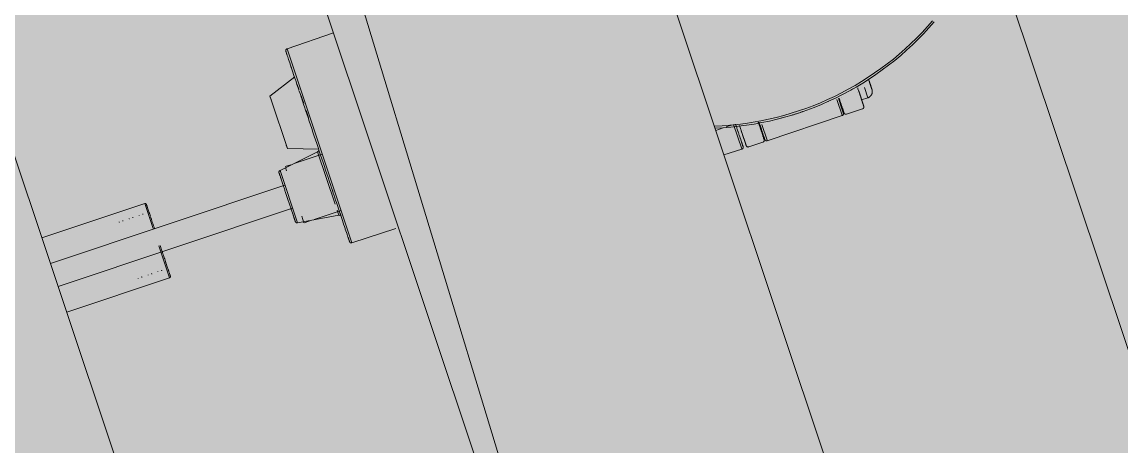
# Model space of a CAD drawing. Header units: inches. Extents: x 2468 to 5383, y -426 to 1376.
# Drawn here: x 3034.39 to 3041.02, y 1074.16 to 1076.72 of the extents above; entities that cross this region are included whole.
import ezdxf

# ---------------------------------------------------------------- set-up
doc = ezdxf.new("R2010")
doc.units = ezdxf.units.IN
doc.header["$MEASUREMENT"] = 0
for name, color, linetype, lineweight in [('A-CLNG', 13, 'Continuous', 13), ('A-CLNG-PATT', 13, 'Continuous', 13), ('A-DETL-GENF', 92, 'Continuous', 9), ('A-WALL-PATT', 111, 'Continuous', 13), ('E-LITE-EQPM', 33, 'Continuous', 9), ('G-IMPT', 8, 'Continuous', 13), ('I-WALL', 2, 'Continuous', 13), ('P-SANR-FIXT', 6, 'Continuous', 13)]:
    doc.layers.add(name, color=color, linetype=linetype, lineweight=lineweight)

# ---------------------------------------------------------------- blocks, each defined once
blk = doc.blocks.new('trendy soap disp - Trendy Soap Disp_dxf_Trendy SD-V15-6TH FLOOR RCP')
at = {"layer": 'G-IMPT', "lineweight": 9}
for p, q in [((-1.7533, -0.526), (-1.7533, -0.5017)), ((-1.7416, -0.4899), (-1.4458, -0.4883)), ((-1.7416, -0.4899), (-1.7416, -1.7243)), ((-1.7533, -0.6118), (-1.7533, -0.5828)), ((-1.7533, -0.6743), (-1.7533, -0.6433)), ((-1.9305, -0.7286), (-1.7514, -0.6648)), ((-1.9305, -0.7506), (-1.9305, -0.7286)), ((-1.9305, -0.7286), (-1.9305, -0.7492)), ((-1.7533, -0.7479), (-1.7533, -0.7179)), ((-1.7514, -0.7439), (-1.7514, -0.713)), ((-1.9305, -0.7506), (-1.9305, -1.0614)), ((-1.7514, -0.7902), (-1.7514, -0.7807)), ((-1.7514, -0.7924), (-1.7514, -0.8346)), ((-1.7533, -0.8307), (-1.7533, -0.8044)), ((-1.7514, -0.8791), (-1.7514, -0.9242)), ((-1.9305, -1.0614), (-1.9305, -1.0395)), ((-3.5062, -1.103), (-2.8518, -1.103)), ((-2.8518, -1.103), (-2.8518, -1.2608)), ((-2.8439, -1.1201), (-2.8439, -1.1705)), ((-1.7514, -1.1252), (-1.9305, -1.0614)), ((-2.8439, -1.1897), (-2.8439, -1.2055)), ((-2.025, -1.2616), (-2.025, -1.184)), ((-2.0148, -1.1723), (-1.7635, -1.137)), ((-2.0148, -1.5061), (-2.0148, -1.1723)), ((-2.0148, -1.1805), (-2.0148, -1.1723)), ((-1.9778, -1.1601), (-1.9417, -1.1601)), ((-1.9778, -1.1606), (-1.9778, -1.1601)), ((-1.9778, -1.1651), (-1.9778, -1.1865)), ((-1.9136, -1.1601), (-1.7416, -1.1601)), ((-1.7635, -1.4716), (-1.7635, -1.137)), ((-1.7635, -1.1452), (-1.7635, -1.137)), ((-3.5062, -1.2664), (-2.0148, -1.2664)), ((-2.025, -1.2614), (-2.025, -1.2683)), ((-2.025, -1.2683), (-2.025, -1.2614)), ((-2.025, -1.2631), (-2.025, -1.2661)), ((-2.8518, -1.3728), (-2.8518, -1.5754)), ((-2.8439, -1.3717), (-2.8439, -1.4075)), ((-1.7533, -1.4098), (-1.7533, -1.3736)), ((-2.0148, -1.412), (-3.5062, -1.412)), ((-2.025, -1.4581), (-2.025, -1.4091)), ((-2.025, -1.4577), (-2.025, -1.4616)), ((-1.7533, -1.4963), (-1.7533, -1.4573)), ((-2.8439, -1.4762), (-2.8439, -1.4887)), ((-2.8439, -1.5282), (-2.8439, -1.5189)), ((-2.025, -1.4944), (-2.025, -1.485)), ((-2.0148, -1.5061), (-2.0148, -1.4979)), ((-1.7635, -1.5414), (-2.0148, -1.5061)), ((-1.9778, -1.5178), (-1.9778, -1.4755)), ((-1.9417, -1.5183), (-1.9778, -1.5183)), ((-1.7416, -1.5183), (-1.9136, -1.5183)), ((-1.7635, -1.5414), (-1.7635, -1.5093)), ((-2.8518, -1.5754), (-3.5062, -1.5754)), ((-2.8439, -1.5583), (-2.8439, -1.5675)), ((-1.7635, -1.5414), (-1.7635, -1.5332)), ((-1.7533, -1.5709), (-1.7533, -1.532)), ((-1.7533, -1.629), (-1.7533, -1.6098)), ((-1.7533, -1.676), (-1.7533, -1.6672)), ((-1.7533, -1.7125), (-1.7533, -1.6843)), ((-1.4627, -1.7258), (-1.7416, -1.7243)), ((0.6013, -1.7764), (0.5542, -1.7764)), ((0.6548, -1.7764), (0.62, -1.7764)), ((0.6678, -1.7771), (0.6678, -1.9314)), ((0.6797, -1.7796), (0.6797, -1.7863)), ((0.6797, -1.7863), (0.6797, -1.7796)), ((1.5262, -1.8413), (1.5262, -1.7764)), ((1.5665, -1.7661), (1.5697, -1.7652)), ((0.6797, -1.8241), (0.6797, -1.8262)), ((0.6797, -1.8262), (0.6797, -1.8241)), ((0.6797, -1.8345), (0.6797, -1.8291)), ((0.6994, -1.9198), (0.6994, -1.8262)), ((0.6994, -1.8531), (0.6994, -1.9198)), ((0.7112, -1.8302), (0.7112, -1.8302)), ((0.8018, -1.8302), (0.8018, -1.8302)), ((0.8136, -1.8182), (0.8136, -1.8125)), ((0.8136, -1.8321), (0.8136, -1.8321)), ((0.8175, -1.8277), (0.8175, -1.8304)), ((0.8175, -1.8321), (0.8175, -1.8573)), ((0.8175, -1.8573), (0.8175, -1.8321)), ((0.8293, -1.8302), (0.8293, -1.9315)), ((0.955, -1.8308), (0.955, -1.832)), ((1.3057, -1.9315), (1.3057, -1.8302)), ((1.3175, -1.8346), (1.3175, -1.8292)), ((1.3175, -1.8518), (1.3175, -1.8724)), ((1.3175, -1.869), (1.3175, -1.8518)), ((1.3215, -1.8277), (1.3215, -1.8304)), ((1.3215, -1.8321), (1.3215, -1.8321)), ((1.3333, -1.8302), (1.3333, -1.8302)), ((1.4356, -1.8302), (1.4356, -1.8302)), ((1.4474, -1.8242), (1.4474, -1.9198)), ((1.4868, -1.8163), (1.4868, -1.8807)), ((0.6797, -1.87), (0.6797, -1.9197)), ((0.6797, -1.9197), (0.6797, -1.87)), ((0.8175, -1.8794), (0.8175, -1.8794)), ((1.3175, -1.87), (1.3175, -1.9198)), ((1.3175, -1.8901), (1.3175, -1.8746)), ((1.3175, -1.9198), (1.3175, -1.9025)), ((1.4474, -1.9198), (1.4474, -1.8743)), ((1.4868, -1.8807), (1.4474, -1.8807)), ((1.4868, -1.8728), (1.4868, -1.8807)), ((0.6678, -1.9338), (0.5542, -1.9328)), ((0.8018, -1.9339), (0.7112, -1.9339)), ((1.3057, -1.9339), (0.8293, -1.9339)), ((1.4356, -1.9339), (1.3333, -1.9339))]:
    blk.add_line(p, q, dxfattribs=at)
at = {"layer": 'G-IMPT', "lineweight": 9, "flags": 128}
for points in [[(-1.7416, -0.4899), (-1.7421, -0.4899), (-1.7425, -0.4899), (-1.743, -0.4899), (-1.7435, -0.49), (-1.7439, -0.4901), (-1.7444, -0.4902), (-1.7449, -0.4903), (-1.7453, -0.4905), (-1.7458, -0.4906), (-1.7462, -0.4908), (-1.7466, -0.491), (-1.747, -0.4912), (-1.7475, -0.4914), (-1.7479, -0.4917), (-1.7483, -0.4919), (-1.7486, -0.4922), (-1.749, -0.4925), (-1.7494, -0.4928), (-1.7497, -0.4931), (-1.75, -0.4935), (-1.7504, -0.4938), (-1.7507, -0.4942), (-1.751, -0.4946), (-1.7512, -0.4949), (-1.7515, -0.4953), (-1.7518, -0.4957), (-1.752, -0.4961), (-1.7522, -0.4966), (-1.7524, -0.497), (-1.7526, -0.4974), (-1.7527, -0.4979), (-1.7529, -0.4983), (-1.753, -0.4988), (-1.7531, -0.4993), (-1.7532, -0.4997), (-1.7533, -0.5002), (-1.7533, -0.5007), (-1.7533, -0.5011), (-1.7533, -0.5016)], [(-1.7533, -0.5817), (-1.7533, -0.5762), (-1.7533, -0.565), (-1.7533, -0.5547), (-1.7533, -0.5452), (-1.7533, -0.5366), (-1.7533, -0.529), (-1.7533, -0.5223), (-1.7533, -0.5165), (-1.7533, -0.5116), (-1.7533, -0.5077), (-1.7533, -0.5048), (-1.7533, -0.5028), (-1.7533, -0.5018), (-1.7533, -0.5017)], [(-1.7533, -0.5017), (-1.7533, -0.5021), (-1.7533, -0.5036), (-1.7533, -0.506), (-1.7533, -0.5094)], [(-1.7533, -0.6419), (-1.7533, -0.6294), (-1.7533, -0.6149), (-1.7533, -0.6012)], [(-1.7533, -0.7163), (-1.7533, -0.7128), (-1.7533, -0.6948), (-1.7533, -0.6774)], [(-1.7533, -0.8026), (-1.7533, -0.7911), (-1.7533, -0.7707), (-1.7533, -0.7508)], [(-1.7533, -1.3925), (-1.7533, -1.3709), (-1.7533, -1.3489), (-1.7533, -1.3265), (-1.7533, -1.3037), (-1.7533, -1.2807), (-1.7533, -1.2573), (-1.7533, -1.2338), (-1.7533, -1.21), (-1.7533, -1.1861), (-1.7533, -1.162), (-1.7533, -1.1378), (-1.7533, -1.1136), (-1.7533, -1.0894), (-1.7533, -1.0652), (-1.7533, -1.0411), (-1.7533, -1.0171), (-1.7533, -0.9932), (-1.7533, -0.9695), (-1.7533, -0.9461), (-1.7533, -0.9229), (-1.7533, -0.8999), (-1.7533, -0.8774), (-1.7533, -0.8551), (-1.7533, -0.8333)], [(-2.8439, -1.1109), (-2.8439, -1.1105), (-2.8439, -1.1102), (-2.844, -1.1099), (-2.844, -1.1096), (-2.8441, -1.1093), (-2.8441, -1.109), (-2.8442, -1.1087), (-2.8443, -1.1084), (-2.8444, -1.1081), (-2.8445, -1.1078), (-2.8446, -1.1075), (-2.8448, -1.1072), (-2.8449, -1.1069), (-2.8451, -1.1067), (-2.8453, -1.1064), (-2.8455, -1.1061), (-2.8456, -1.1059), (-2.8459, -1.1057), (-2.8461, -1.1054), (-2.8463, -1.1052), (-2.8465, -1.105), (-2.8468, -1.1048), (-2.847, -1.1046), (-2.8473, -1.1044), (-2.8475, -1.1042), (-2.8478, -1.1041), (-2.8481, -1.1039), (-2.8483, -1.1038), (-2.8486, -1.1036), (-2.8489, -1.1035), (-2.8492, -1.1034), (-2.8495, -1.1033), (-2.8498, -1.1032), (-2.8501, -1.1032), (-2.8504, -1.1031), (-2.8507, -1.103), (-2.8511, -1.103), (-2.8514, -1.103), (-2.8517, -1.103)], [(-2.8439, -1.1109), (-2.8439, -1.111), (-2.8439, -1.1116), (-2.8439, -1.1125), (-2.8439, -1.1138), (-2.8439, -1.1154), (-2.8439, -1.1174), (-2.8439, -1.1197), (-2.8439, -1.1224), (-2.8439, -1.1255), (-2.8439, -1.1289), (-2.8439, -1.1326), (-2.8439, -1.1367), (-2.8439, -1.141), (-2.8439, -1.1457)], [(-2.8439, -1.1146), (-2.8439, -1.1131), (-2.8439, -1.112), (-2.8439, -1.1113), (-2.8439, -1.1109)], [(-3.0329, -1.1586), (-3.0328, -1.159), (-3.0328, -1.1595), (-3.0327, -1.16), (-3.0326, -1.1604), (-3.0325, -1.1609), (-3.0324, -1.1614), (-3.0323, -1.1618)], [(-3.0098, -1.1616), (-3.0097, -1.1611), (-3.0095, -1.1607), (-3.0094, -1.1602), (-3.0094, -1.1598), (-3.0093, -1.1593), (-3.0093, -1.1588), (-3.0093, -1.1583)], [(-2.9699, -1.1586), (-2.9698, -1.159), (-2.9698, -1.1595), (-2.9697, -1.16), (-2.9696, -1.1604), (-2.9695, -1.1609), (-2.9694, -1.1614), (-2.9693, -1.1618)], [(-2.9468, -1.1616), (-2.9467, -1.1611), (-2.9465, -1.1607), (-2.9465, -1.1602), (-2.9464, -1.1598), (-2.9463, -1.1593), (-2.9463, -1.1588), (-2.9463, -1.1583)], [(-2.9069, -1.1586), (-2.9069, -1.159), (-2.9068, -1.1595), (-2.9067, -1.16), (-2.9067, -1.1604), (-2.9065, -1.1609), (-2.9064, -1.1614), (-2.9063, -1.1618)], [(-2.8838, -1.1616), (-2.8837, -1.1611), (-2.8836, -1.1607), (-2.8835, -1.1602), (-2.8834, -1.1598), (-2.8833, -1.1593), (-2.8833, -1.1588), (-2.8833, -1.1583)], [(-2.8444, -1.1531), (-2.8443, -1.1528), (-2.8442, -1.1525), (-2.8441, -1.1522), (-2.8441, -1.1519), (-2.844, -1.1516), (-2.844, -1.1512), (-2.8439, -1.1509), (-2.8439, -1.1506), (-2.8439, -1.1503)], [(-2.8439, -1.156), (-2.8439, -1.1616), (-2.8439, -1.1675), (-2.8439, -1.1737), (-2.8439, -1.1801), (-2.8439, -1.1868)], [(-2.0171, -1.1729), (-2.0176, -1.173), (-2.018, -1.1732), (-2.0184, -1.1734), (-2.0188, -1.1736), (-2.0193, -1.1739), (-2.0197, -1.1741), (-2.02, -1.1744), (-2.0204, -1.1747), (-2.0208, -1.175), (-2.0211, -1.1753), (-2.0215, -1.1756), (-2.0218, -1.176), (-2.0221, -1.1763), (-2.0224, -1.1767), (-2.0227, -1.177), (-2.023, -1.1774), (-2.0232, -1.1778), (-2.0235, -1.1782), (-2.0237, -1.1787), (-2.0239, -1.1791), (-2.0241, -1.1795), (-2.0243, -1.1799), (-2.0244, -1.1804), (-2.0246, -1.1808), (-2.0247, -1.1813), (-2.0248, -1.1818), (-2.0249, -1.1822), (-2.0249, -1.1827), (-2.025, -1.1832), (-2.025, -1.1836), (-2.025, -1.184)], [(-2.025, -1.4944), (-2.025, -1.4943), (-2.025, -1.4939), (-2.025, -1.4933), (-2.025, -1.4924), (-2.025, -1.4913), (-2.025, -1.4899), (-2.025, -1.4883), (-2.025, -1.4865), (-2.025, -1.4844), (-2.025, -1.4821), (-2.025, -1.4796), (-2.025, -1.4768), (-2.025, -1.4739), (-2.025, -1.4707), (-2.025, -1.4673), (-2.025, -1.4637), (-2.025, -1.4599), (-2.025, -1.4559), (-2.025, -1.4517), (-2.025, -1.4473), (-2.025, -1.4428), (-2.025, -1.4381), (-2.025, -1.4332), (-2.025, -1.4282), (-2.025, -1.423), (-2.025, -1.4178), (-2.025, -1.4123), (-2.025, -1.4068), (-2.025, -1.4012), (-2.025, -1.3954), (-2.025, -1.3896), (-2.025, -1.3837), (-2.025, -1.3777), (-2.025, -1.3717), (-2.025, -1.3656), (-2.025, -1.3594), (-2.025, -1.3533), (-2.025, -1.3471), (-2.025, -1.3409), (-2.025, -1.3347), (-2.025, -1.3285), (-2.025, -1.3223), (-2.025, -1.3161), (-2.025, -1.31), (-2.025, -1.3039), (-2.025, -1.2979), (-2.025, -1.292), (-2.025, -1.2861), (-2.025, -1.2803), (-2.025, -1.2746), (-2.025, -1.269), (-2.025, -1.2635), (-2.025, -1.2582), (-2.025, -1.253), (-2.025, -1.2479), (-2.025, -1.2429), (-2.025, -1.2381), (-2.025, -1.2335), (-2.025, -1.229), (-2.025, -1.2248), (-2.025, -1.2207), (-2.025, -1.2168), (-2.025, -1.213), (-2.025, -1.2095), (-2.025, -1.2062), (-2.025, -1.2031), (-2.025, -1.2003), (-2.025, -1.1976), (-2.025, -1.1952), (-2.025, -1.193), (-2.025, -1.191), (-2.025, -1.1893), (-2.025, -1.1878), (-2.025, -1.1866), (-2.025, -1.1856), (-2.025, -1.1848), (-2.025, -1.1843), (-2.025, -1.184)], [(-2.025, -1.184), (-2.025, -1.1841), (-2.025, -1.1845), (-2.025, -1.1851), (-2.025, -1.186), (-2.025, -1.1871), (-2.025, -1.1885), (-2.025, -1.1901)], [(-1.7545, -1.1303), (-1.7547, -1.1308), (-1.7549, -1.1312), (-1.7551, -1.1316), (-1.7554, -1.132), (-1.7557, -1.1324), (-1.756, -1.1327), (-1.7563, -1.1331), (-1.7566, -1.1334), (-1.7569, -1.1338), (-1.7573, -1.1341), (-1.7576, -1.1344), (-1.758, -1.1347), (-1.7584, -1.135), (-1.7588, -1.1352), (-1.7592, -1.1355), (-1.7596, -1.1357), (-1.76, -1.1359), (-1.7604, -1.1361), (-1.7609, -1.1363), (-1.7613, -1.1365), (-1.7618, -1.1366), (-1.7622, -1.1367), (-1.7627, -1.1368), (-1.7631, -1.1369), (-1.7635, -1.137)], [(-2.8439, -1.2009), (-2.8439, -1.2082), (-2.8439, -1.2158), (-2.8439, -1.2236), (-2.8439, -1.2316), (-2.8439, -1.2397), (-2.8439, -1.248), (-2.8439, -1.2565), (-2.8439, -1.265)], [(-2.8439, -1.4087), (-2.8439, -1.4173), (-2.8439, -1.4258), (-2.8439, -1.4342), (-2.8439, -1.4424), (-2.8439, -1.4505), (-2.8439, -1.4584), (-2.8439, -1.4661), (-2.8439, -1.4736), (-2.8439, -1.4809)], [(-1.7533, -1.4543), (-1.7533, -1.4342), (-1.7533, -1.4136)], [(-3.0323, -1.5168), (-3.0325, -1.5172), (-3.0326, -1.5177), (-3.0327, -1.5182), (-3.0328, -1.5186), (-3.0328, -1.5191), (-3.0328, -1.5196), (-3.0329, -1.52)], [(-3.0093, -1.5198), (-3.0093, -1.5194), (-3.0093, -1.5189), (-3.0094, -1.5184), (-3.0095, -1.518), (-3.0096, -1.5175), (-3.0097, -1.517), (-3.0098, -1.5166)], [(-2.9693, -1.5168), (-2.9695, -1.5172), (-2.9696, -1.5177), (-2.9697, -1.5182), (-2.9698, -1.5186), (-2.9698, -1.5191), (-2.9699, -1.5196), (-2.9699, -1.52)], [(-2.9463, -1.5198), (-2.9463, -1.5194), (-2.9463, -1.5189), (-2.9464, -1.5184), (-2.9465, -1.518), (-2.9466, -1.5175), (-2.9467, -1.517), (-2.9469, -1.5166)], [(-2.9064, -1.5168), (-2.9065, -1.5172), (-2.9066, -1.5177), (-2.9067, -1.5182), (-2.9068, -1.5186), (-2.9068, -1.5191), (-2.9069, -1.5196), (-2.9069, -1.52)], [(-2.8833, -1.5198), (-2.8833, -1.5194), (-2.8834, -1.5189), (-2.8834, -1.5184), (-2.8835, -1.518), (-2.8836, -1.5175), (-2.8837, -1.517), (-2.8839, -1.5166)], [(-2.8439, -1.5282), (-2.8439, -1.5279), (-2.8439, -1.5275), (-2.844, -1.5272), (-2.844, -1.5269), (-2.8441, -1.5266), (-2.8441, -1.5263), (-2.8442, -1.526), (-2.8443, -1.5257), (-2.8444, -1.5254), (-2.8445, -1.5251), (-2.8446, -1.5248), (-2.8448, -1.5245), (-2.8449, -1.5243), (-2.8451, -1.524)], [(-2.8439, -1.4904), (-2.8439, -1.4947), (-2.8439, -1.5013), (-2.8439, -1.5076), (-2.8439, -1.5136), (-2.8439, -1.5194), (-2.8439, -1.5248), (-2.8439, -1.53), (-2.8439, -1.5349), (-2.8439, -1.5394), (-2.8439, -1.5436), (-2.8439, -1.5475), (-2.8439, -1.5511), (-2.8439, -1.5544), (-2.8439, -1.5572), (-2.8439, -1.5598), (-2.8439, -1.562), (-2.8439, -1.5638), (-2.8439, -1.5653), (-2.8439, -1.5664), (-2.8439, -1.5671), (-2.8439, -1.5675)], [(-2.025, -1.4722), (-2.025, -1.4753), (-2.025, -1.4781), (-2.025, -1.4808), (-2.025, -1.4832)], [(-2.025, -1.4891), (-2.025, -1.4906), (-2.025, -1.4918), (-2.025, -1.4928), (-2.025, -1.4936), (-2.025, -1.4941), (-2.025, -1.4943)], [(-2.025, -1.4944), (-2.025, -1.4949), (-2.025, -1.4953), (-2.0249, -1.4958), (-2.0248, -1.4963), (-2.0248, -1.4967), (-2.0247, -1.4972), (-2.0245, -1.4976), (-2.0244, -1.4981), (-2.0242, -1.4985), (-2.0241, -1.499), (-2.0239, -1.4994), (-2.0237, -1.4998), (-2.0234, -1.5003), (-2.0232, -1.5007), (-2.0229, -1.5011), (-2.0227, -1.5014), (-2.0224, -1.5018), (-2.0221, -1.5022), (-2.0217, -1.5025), (-2.0214, -1.5029), (-2.0211, -1.5032), (-2.0207, -1.5035), (-2.0203, -1.5038), (-2.02, -1.5041), (-2.0196, -1.5043), (-2.0192, -1.5046), (-2.0188, -1.5048), (-2.0183, -1.505), (-2.0179, -1.5052), (-2.0175, -1.5054)], [(-1.7533, -1.5459), (-1.7533, -1.5289), (-1.7533, -1.5112), (-1.7533, -1.4979)], [(-2.8518, -1.5754), (-2.8515, -1.5754), (-2.8511, -1.5754), (-2.8508, -1.5754), (-2.8505, -1.5753), (-2.8502, -1.5753), (-2.8499, -1.5752), (-2.8496, -1.5751), (-2.8493, -1.575), (-2.849, -1.5749), (-2.8487, -1.5748), (-2.8484, -1.5747), (-2.8481, -1.5745), (-2.8479, -1.5744), (-2.8476, -1.5742), (-2.8473, -1.574), (-2.8471, -1.5739), (-2.8468, -1.5737), (-2.8466, -1.5735), (-2.8463, -1.5733), (-2.8461, -1.573), (-2.8459, -1.5728), (-2.8457, -1.5726), (-2.8455, -1.5723), (-2.8453, -1.5721), (-2.8451, -1.5718), (-2.845, -1.5715), (-2.8448, -1.5713), (-2.8447, -1.571), (-2.8446, -1.5707), (-2.8444, -1.5704), (-2.8443, -1.5701), (-2.8442, -1.5698), (-2.8441, -1.5695), (-2.8441, -1.5692), (-2.844, -1.5689), (-2.844, -1.5686), (-2.8439, -1.5683), (-2.8439, -1.5679), (-2.8439, -1.5676)], [(-2.8439, -1.5374), (-2.8439, -1.5327), (-2.8439, -1.5277)], [(-2.8439, -1.5587), (-2.8439, -1.556), (-2.8439, -1.5529), (-2.8439, -1.5495)], [(-2.8439, -1.5675), (-2.8439, -1.5674), (-2.8439, -1.5668), (-2.8439, -1.5659), (-2.8439, -1.5646), (-2.8439, -1.563)], [(-1.7635, -1.5414), (-1.763, -1.5415), (-1.7626, -1.5416), (-1.7621, -1.5417), (-1.7617, -1.5418), (-1.7612, -1.542), (-1.7608, -1.5421), (-1.7603, -1.5423), (-1.7599, -1.5425), (-1.7595, -1.5427), (-1.7591, -1.543), (-1.7587, -1.5432), (-1.7583, -1.5435), (-1.7579, -1.5438), (-1.7576, -1.5441), (-1.7572, -1.5444)], [(-1.7533, -1.6068), (-1.7533, -1.5927), (-1.7533, -1.5779), (-1.7533, -1.5723)], [(-1.7533, -1.6647), (-1.7533, -1.6549), (-1.7533, -1.6441), (-1.7533, -1.6325), (-1.7533, -1.6298)], [(-1.7533, -1.7125), (-1.7533, -1.712), (-1.7533, -1.7106), (-1.7533, -1.7082), (-1.7533, -1.7048), (-1.7533, -1.7005), (-1.7533, -1.6952), (-1.7533, -1.6889), (-1.7533, -1.6818), (-1.7533, -1.6768)], [(-1.7533, -1.7065), (-1.7533, -1.7094), (-1.7533, -1.7114), (-1.7533, -1.7124), (-1.7533, -1.7125)], [(-1.7533, -1.7125), (-1.7533, -1.713), (-1.7533, -1.7135), (-1.7533, -1.7139), (-1.7532, -1.7144), (-1.7531, -1.7149), (-1.753, -1.7153), (-1.7529, -1.7158), (-1.7527, -1.7162), (-1.7526, -1.7167), (-1.7524, -1.7171), (-1.7522, -1.7176), (-1.752, -1.718), (-1.7518, -1.7184), (-1.7515, -1.7188), (-1.7513, -1.7192), (-1.751, -1.7196), (-1.7507, -1.72), (-1.7504, -1.7203), (-1.7501, -1.7207), (-1.7498, -1.721), (-1.7494, -1.7213), (-1.7491, -1.7216), (-1.7487, -1.7219), (-1.7483, -1.7222), (-1.7479, -1.7225), (-1.7475, -1.7227), (-1.7471, -1.7229), (-1.7467, -1.7232), (-1.7463, -1.7234), (-1.7458, -1.7235), (-1.7454, -1.7237), (-1.7449, -1.7238), (-1.7445, -1.724), (-1.744, -1.7241), (-1.7435, -1.7242), (-1.7431, -1.7242), (-1.7426, -1.7243), (-1.7421, -1.7243), (-1.7417, -1.7243)], [(0.6797, -1.788), (0.6797, -1.7938), (0.6797, -1.7996), (0.6797, -1.8053), (0.6797, -1.811), (0.6797, -1.8166), (0.6797, -1.8222), (0.6797, -1.8277), (0.6797, -1.8331), (0.6797, -1.8384), (0.6797, -1.8436), (0.6797, -1.8487), (0.6797, -1.8537), (0.6797, -1.8586), (0.6797, -1.8633), (0.6797, -1.8679), (0.6797, -1.8724), (0.6797, -1.8767), (0.6797, -1.8808), (0.6797, -1.8848), (0.6797, -1.8886), (0.6797, -1.8922), (0.6797, -1.8956), (0.6797, -1.8989), (0.6797, -1.9019), (0.6797, -1.9048), (0.6797, -1.9074), (0.6797, -1.9098), (0.6797, -1.9121), (0.6797, -1.9141), (0.6797, -1.9158), (0.6797, -1.9174), (0.6797, -1.9187), (0.6797, -1.9198), (0.6797, -1.9207), (0.6797, -1.9214), (0.6797, -1.9218), (0.6797, -1.9219)], [(1.5262, -1.7886), (1.5262, -1.7911), (1.5262, -1.7937), (1.5262, -1.7962), (1.5262, -1.7986), (1.5262, -1.801), (1.5262, -1.8034), (1.5262, -1.8058), (1.5262, -1.8081), (1.5262, -1.8103), (1.5262, -1.8125), (1.5262, -1.8146), (1.5262, -1.8167), (1.5262, -1.8187), (1.5262, -1.8206), (1.5262, -1.8225), (1.5262, -1.8243), (1.5262, -1.826), (1.5262, -1.8276), (1.5262, -1.8292), (1.5262, -1.8307), (1.5262, -1.832), (1.5262, -1.8333), (1.5262, -1.8345), (1.5262, -1.8357), (1.5262, -1.8367), (1.5262, -1.8376), (1.5262, -1.8384), (1.5262, -1.8391), (1.5262, -1.8398), (1.5262, -1.8403), (1.5262, -1.8407), (1.5262, -1.841), (1.5262, -1.8412), (1.5262, -1.8413)], [(0.6797, -1.8691), (0.6797, -1.8646), (0.6797, -1.8599), (0.6797, -1.855), (0.6797, -1.8501)], [(0.6994, -1.7938), (0.6994, -1.7996), (0.6994, -1.8053)], [(0.6994, -1.9221), (0.6994, -1.9219), (0.6994, -1.9216), (0.6994, -1.921), (0.6994, -1.9202), (0.6994, -1.9192), (0.6994, -1.9179), (0.6994, -1.9164), (0.6994, -1.9147), (0.6994, -1.9127), (0.6994, -1.9106), (0.6994, -1.9082), (0.6994, -1.9056), (0.6994, -1.9028), (0.6994, -1.8998), (0.6994, -1.8966), (0.6994, -1.8932), (0.6994, -1.8897), (0.6994, -1.8859), (0.6994, -1.882), (0.6994, -1.8779), (0.6994, -1.8736), (0.6994, -1.8692), (0.6994, -1.8646), (0.6994, -1.8599), (0.6994, -1.8551), (0.6994, -1.8501), (0.6994, -1.845), (0.6994, -1.8399), (0.6994, -1.8346), (0.6994, -1.8292), (0.6994, -1.8237), (0.6994, -1.8182), (0.6994, -1.8125), (0.6994, -1.8069), (0.6994, -1.8011), (0.6994, -1.7954)], [(0.8136, -1.811), (0.8136, -1.8166), (0.8136, -1.8222), (0.8136, -1.8277), (0.8136, -1.8331), (0.8136, -1.8384), (0.8136, -1.8437), (0.8136, -1.8488), (0.8136, -1.8538), (0.8136, -1.8586), (0.8136, -1.8634), (0.8136, -1.868), (0.8136, -1.8724), (0.8136, -1.8767), (0.8136, -1.8809), (0.8136, -1.8849), (0.8136, -1.8887), (0.8136, -1.8923), (0.8136, -1.8957), (0.8136, -1.899), (0.8136, -1.902), (0.8136, -1.9049), (0.8136, -1.9075), (0.8136, -1.9099), (0.8136, -1.9122), (0.8136, -1.9142), (0.8136, -1.9159), (0.8136, -1.9175), (0.8136, -1.9188), (0.8136, -1.9199), (0.8136, -1.9208), (0.8136, -1.9215), (0.8136, -1.9219), (0.8136, -1.922)], [(0.8175, -1.9221), (0.8175, -1.9219), (0.8175, -1.9216), (0.8175, -1.921), (0.8175, -1.9202), (0.8175, -1.9192), (0.8175, -1.9179), (0.8175, -1.9164), (0.8175, -1.9147), (0.8175, -1.9127), (0.8175, -1.9106), (0.8175, -1.9082), (0.8175, -1.9056), (0.8175, -1.9028), (0.8175, -1.8998), (0.8175, -1.8966), (0.8175, -1.8932), (0.8175, -1.8897), (0.8175, -1.8859), (0.8175, -1.882), (0.8175, -1.8779), (0.8175, -1.8736), (0.8175, -1.8692), (0.8175, -1.8646), (0.8175, -1.8599), (0.8175, -1.8551), (0.8175, -1.8501), (0.8175, -1.845), (0.8175, -1.8399), (0.8175, -1.8346), (0.8175, -1.8292), (0.8175, -1.8237), (0.8175, -1.8182), (0.8175, -1.8125)], [(1.2455, -1.8268), (1.2527, -1.8261), (1.2575, -1.8256)], [(1.3175, -1.8277), (1.3175, -1.8331), (1.3175, -1.8384), (1.3175, -1.8437), (1.3175, -1.8488), (1.3175, -1.8538), (1.3175, -1.8586), (1.3175, -1.8634), (1.3175, -1.868), (1.3175, -1.8724), (1.3175, -1.8767), (1.3175, -1.8809), (1.3175, -1.8849), (1.3175, -1.8887), (1.3175, -1.8923), (1.3175, -1.8957), (1.3175, -1.899), (1.3175, -1.902), (1.3175, -1.9049), (1.3175, -1.9075), (1.3175, -1.9099), (1.3175, -1.9122), (1.3175, -1.9142), (1.3175, -1.9159), (1.3175, -1.9175), (1.3175, -1.9188), (1.3175, -1.9199), (1.3175, -1.9208), (1.3175, -1.9215), (1.3175, -1.9219), (1.3175, -1.922)], [(1.3215, -1.9221), (1.3215, -1.9219), (1.3215, -1.9216), (1.3215, -1.921), (1.3215, -1.9202), (1.3215, -1.9192), (1.3215, -1.9179), (1.3215, -1.9164), (1.3215, -1.9147), (1.3215, -1.9127), (1.3215, -1.9106), (1.3215, -1.9082), (1.3215, -1.9056), (1.3215, -1.9028), (1.3215, -1.8998), (1.3215, -1.8966), (1.3215, -1.8932), (1.3215, -1.8897), (1.3215, -1.8859), (1.3215, -1.882), (1.3215, -1.8779), (1.3215, -1.8736), (1.3215, -1.8692), (1.3215, -1.8646), (1.3215, -1.8599), (1.3215, -1.8551), (1.3215, -1.8501), (1.3215, -1.845), (1.3215, -1.8399), (1.3215, -1.8346), (1.3215, -1.8292)], [(1.4045, -1.8042), (1.4109, -1.8029), (1.4185, -1.8015)], [(1.4474, -1.8053), (1.4474, -1.811), (1.4474, -1.8166), (1.4474, -1.8222), (1.4474, -1.8277), (1.4474, -1.8331), (1.4474, -1.8384), (1.4474, -1.8437), (1.4474, -1.8488), (1.4474, -1.8538), (1.4474, -1.8586), (1.4474, -1.8634), (1.4474, -1.868), (1.4474, -1.8724), (1.4474, -1.8767), (1.4474, -1.8809), (1.4474, -1.8849), (1.4474, -1.8887), (1.4474, -1.8923), (1.4474, -1.8957), (1.4474, -1.899), (1.4474, -1.902), (1.4474, -1.9049), (1.4474, -1.9075), (1.4474, -1.9099), (1.4474, -1.9122), (1.4474, -1.9142), (1.4474, -1.9159), (1.4474, -1.9175), (1.4474, -1.9188), (1.4474, -1.9199), (1.4474, -1.9208), (1.4474, -1.9215), (1.4474, -1.9219), (1.4474, -1.922)], [(1.4868, -1.8807), (1.4884, -1.8807), (1.49, -1.8806), (1.4915, -1.8804), (1.4931, -1.8802), (1.4946, -1.8799), (1.4962, -1.8796), (1.4977, -1.8792), (1.4992, -1.8787), (1.5007, -1.8782), (1.5021, -1.8776), (1.5036, -1.877), (1.505, -1.8763), (1.5064, -1.8755), (1.5077, -1.8747), (1.509, -1.8738), (1.5103, -1.8729), (1.5116, -1.872), (1.5128, -1.8709), (1.5139, -1.8699), (1.5151, -1.8688), (1.5161, -1.8676), (1.5172, -1.8664), (1.5181, -1.8652), (1.5191, -1.8639), (1.5199, -1.8626), (1.5208, -1.8613), (1.5215, -1.8599), (1.5222, -1.8585), (1.5229, -1.8571), (1.5235, -1.8556), (1.524, -1.8541), (1.5245, -1.8526), (1.525, -1.8511), (1.5253, -1.8496), (1.5256, -1.848), (1.5258, -1.8465), (1.526, -1.8449), (1.5261, -1.8433), (1.5262, -1.8418), (1.5262, -1.8413)], [(1.5262, -1.8413), (1.5262, -1.8411), (1.5262, -1.8409), (1.5262, -1.8405), (1.5262, -1.8401), (1.5262, -1.8395), (1.5262, -1.8388), (1.5262, -1.838), (1.5262, -1.8372), (1.5262, -1.8362), (1.5262, -1.8352), (1.5262, -1.834), (1.5262, -1.8328)], [(0.6678, -1.9338), (0.6683, -1.9338), (0.6688, -1.9337), (0.6692, -1.9337), (0.6697, -1.9336), (0.6702, -1.9335), (0.6706, -1.9334), (0.6711, -1.9333), (0.6715, -1.9332), (0.672, -1.933), (0.6724, -1.9329), (0.6729, -1.9327), (0.6733, -1.9325), (0.6737, -1.9323), (0.6741, -1.932), (0.6745, -1.9318), (0.6749, -1.9315), (0.6753, -1.9312), (0.6756, -1.9309), (0.676, -1.9306), (0.6763, -1.9303), (0.6766, -1.9299), (0.677, -1.9296), (0.6772, -1.9292), (0.6775, -1.9288), (0.6778, -1.9284), (0.678, -1.928), (0.6783, -1.9276), (0.6785, -1.9272), (0.6787, -1.9268), (0.6789, -1.9263), (0.6791, -1.9259), (0.6792, -1.9254), (0.6793, -1.925), (0.6794, -1.9245), (0.6795, -1.9241), (0.6796, -1.9236), (0.6797, -1.9231), (0.6797, -1.9227), (0.6797, -1.9222), (0.6797, -1.922)], [(0.6797, -1.922), (0.6797, -1.9218), (0.6797, -1.9215), (0.6797, -1.9209), (0.6797, -1.9201), (0.6797, -1.919), (0.6797, -1.9178)], [(0.6994, -1.9175), (0.6994, -1.9188), (0.6994, -1.9199), (0.6994, -1.9208), (0.6994, -1.9215), (0.6994, -1.9219), (0.6994, -1.922)], [(0.6994, -1.9221), (0.6994, -1.9225), (0.6994, -1.923), (0.6995, -1.9235), (0.6996, -1.9239), (0.6996, -1.9244), (0.6997, -1.9249), (0.6999, -1.9253), (0.7, -1.9258), (0.7002, -1.9262), (0.7003, -1.9267), (0.7005, -1.9271), (0.7007, -1.9275), (0.701, -1.9279), (0.7012, -1.9283), (0.7015, -1.9287), (0.7017, -1.9291), (0.702, -1.9295), (0.7023, -1.9298), (0.7027, -1.9302), (0.703, -1.9305), (0.7033, -1.9308), (0.7037, -1.9312), (0.7041, -1.9315), (0.7044, -1.9317), (0.7048, -1.932), (0.7052, -1.9322), (0.7057, -1.9325), (0.7061, -1.9327), (0.7065, -1.9329), (0.7069, -1.9331), (0.7074, -1.9332), (0.7078, -1.9334), (0.7083, -1.9335), (0.7088, -1.9336), (0.7092, -1.9337), (0.7097, -1.9338), (0.7102, -1.9338), (0.7106, -1.9339), (0.7111, -1.9339), (0.7112, -1.9339)], [(0.8018, -1.9339), (0.8022, -1.9339), (0.8027, -1.9338), (0.8032, -1.9338), (0.8037, -1.9337), (0.8041, -1.9336), (0.8046, -1.9335), (0.805, -1.9334), (0.8055, -1.9333), (0.8059, -1.9331), (0.8064, -1.9329), (0.8068, -1.9327), (0.8072, -1.9325), (0.8076, -1.9323), (0.808, -1.9321), (0.8084, -1.9318), (0.8088, -1.9315), (0.8092, -1.9312), (0.8096, -1.9309), (0.8099, -1.9306), (0.8102, -1.9303), (0.8106, -1.9299), (0.8109, -1.9296), (0.8112, -1.9292), (0.8114, -1.9288), (0.8117, -1.9284), (0.812, -1.928), (0.8122, -1.9276), (0.8124, -1.9272), (0.8126, -1.9268), (0.8128, -1.9263), (0.8129, -1.9259), (0.8131, -1.9254), (0.8132, -1.925), (0.8133, -1.9245), (0.8134, -1.9241), (0.8135, -1.9236), (0.8135, -1.9231), (0.8136, -1.9227), (0.8136, -1.9222), (0.8136, -1.9221)], [(0.8136, -1.9221), (0.8136, -1.9219), (0.8136, -1.9216), (0.8136, -1.921), (0.8136, -1.9202), (0.8136, -1.9192), (0.8136, -1.9179), (0.8136, -1.9164)], [(0.8175, -1.9175), (0.8175, -1.9188), (0.8175, -1.9199), (0.8175, -1.9208), (0.8175, -1.9215), (0.8175, -1.9219), (0.8175, -1.922)], [(0.8175, -1.9221), (0.8175, -1.9225), (0.8176, -1.923), (0.8176, -1.9235), (0.8177, -1.9239), (0.8178, -1.9244), (0.8179, -1.9249), (0.818, -1.9253), (0.8181, -1.9258), (0.8183, -1.9262), (0.8185, -1.9267), (0.8186, -1.9271), (0.8189, -1.9275), (0.8191, -1.9279), (0.8193, -1.9283), (0.8196, -1.9287), (0.8199, -1.9291), (0.8201, -1.9295), (0.8205, -1.9298), (0.8208, -1.9302), (0.8211, -1.9305), (0.8214, -1.9308), (0.8218, -1.9312), (0.8222, -1.9315), (0.8226, -1.9317), (0.823, -1.932), (0.8234, -1.9322), (0.8238, -1.9325), (0.8242, -1.9327), (0.8246, -1.9329), (0.8251, -1.9331), (0.8255, -1.9332), (0.8259, -1.9334), (0.8264, -1.9335), (0.8269, -1.9336), (0.8273, -1.9337), (0.8278, -1.9338), (0.8283, -1.9338), (0.8287, -1.9339), (0.8292, -1.9339), (0.8293, -1.9339)], [(1.3057, -1.9339), (1.3062, -1.9339), (1.3067, -1.9338), (1.3071, -1.9338), (1.3076, -1.9337), (1.3081, -1.9336), (1.3085, -1.9335), (1.309, -1.9334), (1.3094, -1.9333), (1.3099, -1.9331), (1.3103, -1.9329), (1.3107, -1.9327), (1.3112, -1.9325), (1.3116, -1.9323), (1.312, -1.9321), (1.3124, -1.9318), (1.3128, -1.9315), (1.3131, -1.9312), (1.3135, -1.9309), (1.3138, -1.9306), (1.3142, -1.9303), (1.3145, -1.9299), (1.3148, -1.9296), (1.3151, -1.9292), (1.3154, -1.9288), (1.3156, -1.9284), (1.3159, -1.928), (1.3161, -1.9276), (1.3163, -1.9272), (1.3165, -1.9268), (1.3167, -1.9263), (1.3169, -1.9259), (1.317, -1.9254), (1.3172, -1.925), (1.3173, -1.9245), (1.3173, -1.9241), (1.3174, -1.9236), (1.3175, -1.9231), (1.3175, -1.9227), (1.3175, -1.9222), (1.3175, -1.9221)], [(1.3175, -1.9221), (1.3175, -1.9219), (1.3175, -1.9216), (1.3175, -1.921), (1.3175, -1.9202), (1.3175, -1.9192), (1.3175, -1.9179)], [(1.3215, -1.9175), (1.3215, -1.9188), (1.3215, -1.9199), (1.3215, -1.9208), (1.3215, -1.9215), (1.3215, -1.9219), (1.3215, -1.922)], [(1.3215, -1.9221), (1.3215, -1.9225), (1.3215, -1.923), (1.3215, -1.9235), (1.3216, -1.9239), (1.3217, -1.9244), (1.3218, -1.9249), (1.3219, -1.9253), (1.3221, -1.9258), (1.3222, -1.9262), (1.3224, -1.9267), (1.3226, -1.9271), (1.3228, -1.9275), (1.323, -1.9279), (1.3233, -1.9283), (1.3235, -1.9287), (1.3238, -1.9291), (1.3241, -1.9295), (1.3244, -1.9298), (1.3247, -1.9302), (1.325, -1.9305), (1.3254, -1.9308), (1.3257, -1.9312), (1.3261, -1.9315), (1.3265, -1.9317), (1.3269, -1.932), (1.3273, -1.9322), (1.3277, -1.9325), (1.3281, -1.9327), (1.3286, -1.9329), (1.329, -1.9331), (1.3294, -1.9332), (1.3299, -1.9334), (1.3303, -1.9335), (1.3308, -1.9336), (1.3313, -1.9337), (1.3317, -1.9338), (1.3322, -1.9338), (1.3327, -1.9339), (1.3331, -1.9339), (1.3333, -1.9339)], [(1.4356, -1.9339), (1.4361, -1.9339), (1.4366, -1.9338), (1.437, -1.9338), (1.4375, -1.9337), (1.438, -1.9336), (1.4384, -1.9335), (1.4389, -1.9334), (1.4393, -1.9333), (1.4398, -1.9331), (1.4402, -1.9329), (1.4407, -1.9327), (1.4411, -1.9325), (1.4415, -1.9323), (1.4419, -1.9321), (1.4423, -1.9318), (1.4427, -1.9315), (1.4431, -1.9312), (1.4434, -1.9309), (1.4438, -1.9306), (1.4441, -1.9303), (1.4444, -1.9299), (1.4447, -1.9296), (1.445, -1.9292), (1.4453, -1.9288), (1.4456, -1.9284), (1.4458, -1.928), (1.446, -1.9276), (1.4463, -1.9272), (1.4465, -1.9268), (1.4466, -1.9263), (1.4468, -1.9259), (1.4469, -1.9254), (1.4471, -1.925), (1.4472, -1.9245), (1.4473, -1.9241), (1.4473, -1.9236), (1.4474, -1.9231), (1.4474, -1.9227), (1.4474, -1.9222), (1.4474, -1.9221)], [(1.4474, -1.9221), (1.4474, -1.9219), (1.4474, -1.9216), (1.4474, -1.921), (1.4474, -1.9202), (1.4474, -1.9192), (1.4474, -1.9179)]]:
    blk.add_lwpolyline(points, dxfattribs=at)
at = {"layer": 'G-IMPT', "lineweight": 9}
for radius, start in [(1.8189, 253.58769), (1.8307, 253.69743)]:
    blk.add_arc((1.0675, -0.0047), radius, start, 301.01462, dxfattribs=at)
blk.add_open_spline([(1.019, -1.8348), (1.0223, -1.8349), (1.0287, -1.835), (1.0426, -1.8353), (1.0592, -1.8355), (1.0756, -1.8354), (1.0849, -1.8354), (1.0876, -1.8353), (1.0881, -1.8353)], degree=3, knots=[0.3333333, 0.3333333, 0.3333333, 0.3333333, 0.3888889, 0.4444444, 0.5833333, 0.7222222, 0.8611111, 0.8888889, 0.8888889, 0.8888889, 0.8888889], dxfattribs=at)
blk = doc.blocks.new('trendy soap disp - trendy soap disp-V16-6TH FLOOR RCP')
blk.add_blockref('trendy soap disp - Trendy Soap Disp_dxf_Trendy SD-V15-6TH FLOOR RCP', (0, 0))
blk = doc.blocks.new('Lighting-Surface-Suspended-Cooper-Neo-Ray-Define-2-3-4-5-LED - 6_ RECESSED IN ACT-6395115-6TH FLOOR RCP')
at = {"layer": 'E-LITE-EQPM'}
for p, q in [((-0.8362, -36), (-0.8362, 36)), ((1.1638, -36), (-0.8362, 36)), ((1.1638, 36), (1.1638, -36))]:
    blk.add_line(p, q, dxfattribs=at)

msp = doc.modelspace()

# ---------------------------------------------------------------- hatches: boundary and pattern name
at = {"layer": 'A-CLNG-PATT'}
h = msp.add_hatch(dxfattribs=at)
h.set_pattern_fill('FP_1', color=256, style=0, pattern_type=2)
h.set_pattern_definition([(0, (0, 0), (30.72, 7.68), [1.267, -21.773, 1.267, -21.773, -122.88]), (0, (0, 0), (30.72, 7.68), [-46.08, 1.267, -44.813, 1.267, -21.773, -53.76]), (0, (0, 0), (30.72, 7.68), [-115.2, 1.267, -14.093, 1.267, -37.133]), (120, (11.52, 3.84), (-22.011075, 22.7643), [1.267, -21.773, 1.267, -21.773, -122.88]), (120, (11.52, 3.84), (-22.011075, 22.7643), [-46.08, 1.267, -44.813, 1.267, -21.773, -53.76]), (120, (11.52, 3.84), (-22.011075, 22.7643), [-115.2, 1.267, -14.093, 1.267, -37.133]), (240, (15.36, 19.2), (-8.708925, -30.4443), [1.267, -21.773, 1.267, -21.773, -122.88]), (240, (15.36, 19.2), (-8.708925, -30.4443), [-46.08, 1.267, -44.813, 1.267, -21.773, -53.76]), (240, (15.36, 19.2), (-8.708925, -30.4443), [-115.2, 1.267, -14.093, 1.267, -37.133])])
h.paths.add_polyline_path([(3021.332, 1053.3384), (3039.8247, 1059.5199), (2987.832, 1215.0602), (2969.3395, 1208.8781), (3019.9106, 1057.5907)], flags=0)
h.paths.add_polyline_path([(3014.5, 1114.2102), (3013.7235, 1114.3124), (3013, 1114.6121), (3012.3787, 1115.0889), (3011.9019, 1115.7102), (3011.6022, 1116.4338), (3011.5, 1117.2102), (3011.6022, 1117.9867), (3011.9019, 1118.7102), (3012.3787, 1119.3315), (3013, 1119.8083), (3013.7235, 1120.108), (3014.5, 1120.2102), (3015.2765, 1120.108), (3016, 1119.8083), (3016.6213, 1119.3315), (3017.0981, 1118.7102), (3017.3978, 1117.9867), (3017.5, 1117.2102), (3017.3978, 1116.4338), (3017.0981, 1115.7102), (3016.6213, 1115.0889), (3015.8719, 1114.5591), (3015.2765, 1114.3124)], flags=0)
h.paths.add_polyline_path([(3001.5, 1152.1994), (3000.7235, 1152.3016), (3000, 1152.6013), (2999.3787, 1153.078), (2998.9019, 1153.6994), (2998.6022, 1154.4229), (2998.5, 1155.1994), (2998.6348, 1156.0545), (2998.9019, 1156.6994), (2999.3787, 1157.3207), (3000, 1157.7974), (3000.7235, 1158.0971), (3001.5, 1158.1994), (3002.2765, 1158.0971), (3003, 1157.7974), (3003.6213, 1157.3207), (3004.0981, 1156.6994), (3004.3978, 1155.9758), (3004.5, 1155.1994), (3004.3978, 1154.4229), (3004.0981, 1153.6994), (3003.6213, 1153.078), (3003, 1152.6013), (3002.2765, 1152.3016)], flags=0)
h.paths.add_polyline_path([(2989.5, 1188.0649), (2988.7235, 1188.1671), (2988, 1188.4668), (2987.3787, 1188.9436), (2986.9019, 1189.5649), (2986.6022, 1190.2884), (2986.5, 1191.0649), (2986.6022, 1191.8413), (2986.9019, 1192.5649), (2987.3787, 1193.1862), (2988, 1193.663), (2988.7235, 1193.9627), (2989.5, 1194.0649), (2990.2765, 1193.9627), (2991, 1193.663), (2991.6988, 1193.0852), (2992.0981, 1192.5649), (2992.3978, 1191.8413), (2992.5, 1191.0649), (2992.3978, 1190.2884), (2992.0981, 1189.5649), (2991.6213, 1188.9436), (2991, 1188.4668), (2990.2765, 1188.1671)], flags=0)
at = {"layer": 'A-DETL-GENF'}
h = msp.add_hatch(color=9, dxfattribs=at)
h.paths.add_polyline_path([(3789.625, 691.1178), (3829.75, 691.1178), (3829.75, 712.1178), (3783.5, 712.1178), (3783.5, 691.1178)], flags=0)
h.paths.add_polyline_path([(3779.6666, 711.4834), (3780, 711.4834), (3780, 712.1178), (3642.6631, 712.1178), (3642.6631, 711.4834), (3777.5502, 711.4834)], flags=0)
h.paths.add_polyline_path([(3834, 711.4834), (3963.1631, 711.4834), (3963.1631, 712.1178), (3832.75, 712.1178), (3832.75, 711.4834)], flags=0)
h.paths.add_polyline_path([(3829.75, 715.6178), (3960.5, 715.6178), (3960.5, 808.1178), (3960, 808.1178), (3960, 831.1178), (3957.25, 831.1178), (3957.25, 833.9834), (3917.25, 833.9834), (3917.25, 831.1178), (3916, 831.1178), (3916, 808.6178), (3783.5, 808.6178), (3783.5, 715.6178), (3826.5135, 715.6178)], flags=0)
h.paths.add_polyline_path([(3778.7468, 715.6178), (3780, 715.6178), (3780, 831.1178), (3744, 831.1178), (3744, 808.1178), (3720, 808.1178), (3720, 831.1178), (3718.25, 831.1178), (3718.25, 833.9834), (3678.25, 833.9834), (3678.25, 831.1178), (3676, 831.1178), (3676, 715.6178), (3764.108, 715.6178)], flags=0)
h.paths.add_polyline_path([(3672.5, 715.6178), (3672.5, 831.1178), (3643.5, 831.1178), (3643.5, 715.6178), (3649.7142, 715.6178)], flags=0)
h.paths.add_polyline_path([(3964, 766.1287), (3982.75, 766.1287), (3982.75, 808.1178), (3964, 808.1178), (3964, 766.619)], flags=0)
h.paths.add_polyline_path([(2848.6945, 1211.7804), (2842.0765, 1231.5786), (2843.9733, 1232.2126), (2850.5913, 1212.4144), (2849.2034, 1211.9505)], flags=0)
h.paths.add_polyline_path([(2815.7235, 1310.4156), (2809.1056, 1330.2138), (2811.0024, 1330.8479), (2817.6204, 1311.0497)], flags=0)
h.paths.add_polyline_path([(2658.2756, 1302.0696), (2664.8936, 1282.2714), (2662.9967, 1281.6373), (2656.3787, 1301.4355)], flags=0)
h.paths.add_polyline_path([(2691.2467, 1203.4343), (2697.8647, 1183.6362), (2695.9679, 1183.0021), (2689.3499, 1202.8003)], flags=0)
h.paths.add_polyline_path([(2662.3509, 805.7582), (2833.806, 865.1887), (2817.0057, 915.4481), (2808.707, 912.6741), (2787.7831, 975.2695), (2795.6109, 977.8861), (2771.6659, 1049.5198), (2757.9426, 1044.9324), (2750.3339, 1067.6944), (2773.0958, 1075.3031), (2780.7045, 1052.5411), (2776.408, 1051.1049), (2801.4625, 976.1518), (2793.6348, 973.5352), (2812.3395, 917.5787), (2819.2154, 919.8771), (2837.8475, 864.1383), (2922.3808, 892.3955), (2921.2992, 895.516), (2921.7716, 895.6798), (2903.6062, 948.0866), (2940.6166, 960.4452), (2946.3286, 943.3885), (2990.8948, 958.2857), (2982.8898, 982.2332), (2986.2093, 983.3428), (2986.9226, 981.2089), (3035.2918, 997.3773), (3034.0237, 1001.171), (3037.8174, 1002.4391), (3036.5493, 1006.2328), (3040.3429, 1007.5009), (3028.2958, 1043.5407), (3024.5022, 1042.2726), (3023.2341, 1046.0662), (3019.4404, 1044.7981), (3018.1723, 1048.5918), (3012.4818, 1046.6896), (3011.3722, 1050.0091), (3045.5152, 1061.4221), (2993.5222, 1216.9623), (2845.0953, 1167.3474), (2876.9567, 1072.0315), (2919.1612, 1086.1393), (2939.2926, 1025.9149), (2968.6935, 1035.7424), (2973.5282, 1021.2794), (2970.2087, 1020.1698), (2966.4836, 1031.3137), (2929.0805, 1018.8109), (2927.9709, 1022.1303), (2930.7568, 1023.0616), (2912.5277, 1077.5955), (2868.9005, 1063.0122), (2887.1297, 1008.4783), (2895.7247, 1011.3514), (2896.8343, 1008.0319), (2884.9198, 1004.0492), (2834.6708, 1154.373), (2833.3672, 1153.9372), (2826.9076, 1173.2613), (2846.2312, 1179.7208), (2836.8393, 1207.8175), (2848.6945, 1211.7804), (2857.8883, 1184.2763), (2938.5035, 1211.2237), (2906.8007, 1306.0653), (2826.1855, 1279.1179), (2835.3793, 1251.6138), (2823.5241, 1247.651), (2803.8921, 1306.4607), (2815.7235, 1310.4156), (2824.9174, 1282.9116), (2905.5326, 1309.859), (2895.1274, 1340.9868), (2807.6132, 1340.9868), (2810.9231, 1331.085), (2809.0263, 1330.4509), (2805.5045, 1340.9868), (2658.4464, 1340.9868), (2670.1043, 1306.0236), (2658.2756, 1302.0696), (2649.0817, 1329.5736), (2560.8525, 1300.0811), (2592.5554, 1205.2395), (2680.7847, 1234.7321), (2671.5908, 1262.2361), (2683.446, 1266.199), (2703.0753, 1207.3883), (2691.2467, 1203.4343), (2682.0528, 1230.9384), (2593.8235, 1201.4458), (2625.5265, 1106.6041), (2713.7558, 1136.0969), (2704.5619, 1163.6009), (2716.4171, 1167.5638), (2725.8126, 1139.4681), (2745.1068, 1145.9176), (2751.5663, 1126.5935), (2751.2138, 1126.4757), (2763.5778, 1089.4876), (2758.8358, 1087.9025), (2742.8259, 1135.7975), (2576.3864, 1080.1613), (2605.7115, 992.4329), (2750.3339, 1040.7761), (2751.4435, 1037.4567), (2603.5017, 988.0039), (2506.4974, 1278.1995), (2552.4957, 1293.5754), (2553.6053, 1290.2559), (2510.9265, 1275.9896), (2574.8013, 1084.9033), (2617.4689, 1099.1659), (2616.0423, 1103.4338), (2622.207, 1105.4945), (2543.4885, 1340.9868), (2497.6226, 1340.9868), (2499.1574, 1336.3952), (2499.1574, 1306.4607), (2495.6574, 1306.4607), (2495.6574, 1335.8257), (2493.9322, 1340.9868), (2470.6022, 1340.9868), (2470.6022, 1306.4607), (2484.9634, 1306.4607), (2588.6496, 996.2756), (2597.6595, 999.2874), (2660.7113, 810.6633)], flags=0)
h.paths.add_polyline_path([(3885.5, 812.1178), (3885.5, 831.1178), (3872, 831.1178), (3872, 833.9834), (3797, 833.9834), (3797, 831.1178), (3783.5, 831.1178), (3783.5, 812.1178), (3879.152, 812.1178)], flags=0)
h.paths.add_polyline_path([(3912.5, 812.1178), (3912.5, 831.1178), (3889, 831.1178), (3889, 812.1178)], flags=0)
h.paths.add_polyline_path([(2926.1747, 893.6637), (2935.0167, 896.6193), (3714.4598, 896.6201), (3714.4598, 1046.3787), (3693.25, 1046.3787), (3693.25, 1073.8787), (3714.4598, 1073.8787), (3714.4598, 1311.4834), (3711.9998, 1311.4834), (3711.9998, 1309.8787), (3709.9998, 1309.8787), (3709.9998, 1311.4834), (3633.9998, 1311.4834), (3633.9998, 1309.8787), (3631.9998, 1309.8787), (3631.9998, 1311.4834), (3591.9998, 1311.4834), (3591.9998, 1309.8787), (3589.9998, 1309.8787), (3589.9998, 1311.4834), (3513.9998, 1311.4834), (3513.9998, 1309.8787), (3511.9998, 1309.8787), (3511.9998, 1311.4834), (3471.9998, 1311.4834), (3471.9998, 1309.8787), (3469.9998, 1309.8787), (3469.9998, 1311.4834), (3394, 1311.4834), (3394, 1309.8787), (3392, 1309.8787), (3391.9998, 1311.4834), (3351.9998, 1311.4834), (3351.9998, 1309.8787), (3349.9998, 1309.8787), (3349.9998, 1311.4834), (3274, 1311.4834), (3274, 1309.8787), (3272, 1309.8787), (3271.9998, 1311.4834), (3231.9998, 1311.4834), (3231.9998, 1309.8787), (3229.9998, 1309.8787), (3229.9998, 1311.4834), (3154, 1311.4834), (3154, 1309.8787), (3152, 1309.8787), (3152, 1311.4834), (3112, 1311.4834), (3112, 1309.8787), (3110, 1309.8787), (3110, 1311.4834), (3034, 1311.4834), (3034, 1309.8787), (3032, 1309.8787), (3032, 1307.1287), (2992.7411, 1307.1287), (2992.7411, 1311.4834), (2975.1066, 1311.4834), (3002.7621, 1228.7496), (2949.1766, 1210.8375), (2951.1581, 1204.9099), (2994.7852, 1219.4933), (3047.412, 1062.0562), (3050.2572, 1063.0072), (3011, 1180.4483), (3011, 1285.6178), (3013, 1285.6178), (3013, 1180.7737), (3071.4928, 1005.7879), (2988.0322, 977.8894), (2998.6871, 946.0144), (2917.4423, 918.8565), (2925.1538, 896.6091)], flags=0)
h.paths.add_polyline_path([(2917.4067, 918.9592), (2918.1024, 919.1918), (2939.3596, 929.9878), (2916.2604, 922.2664), (2916.8287, 920.6268)], flags=0)
h.paths.add_polyline_path([(2915.9275, 923.2267), (2942.2128, 932.0131), (2934.6092, 954.7596), (2908.0722, 945.889), (2914.2016, 928.206)], flags=0)
h.paths.add_polyline_path([(2945.5322, 933.1227), (2946.0064, 933.2812), (2944.4661, 937.8893), (2943.9919, 937.7308), (2944.3264, 936.7302)], flags=0)
h.paths.add_polyline_path([(2949.3259, 934.3908), (2993.9014, 949.2912), (2992.361, 953.8992), (2947.7855, 938.9989), (2948.2094, 937.7308)], flags=0)
h.paths.add_polyline_path([(2942.5256, 942.1172), (2942.9998, 942.2757), (2938.4029, 956.0278), (2937.9287, 955.8692), (2942.2128, 943.0531)], flags=0)
h.paths.add_polyline_path([(3037.1887, 998.0114), (3068.4741, 1008.5101), (3051.2083, 1060.162), (3050.7341, 1060.0035), (3058.3428, 1037.2415), (3035.5808, 1029.6328), (3027.9721, 1052.3948), (3019.9106, 1049.7), (3020.7224, 1047.3354), (3024.4968, 1048.5971), (3025.7649, 1044.8035), (3029.5586, 1046.0716), (3042.8738, 1006.2381), (3039.0802, 1004.97), (3040.3483, 1001.1763), (3036.5546, 999.9082), (3036.7666, 999.2742)], flags=0)
h.paths.add_polyline_path([(3239.9985, 1048.1178), (3239.9985, 1072.1178), (3263.9985, 1072.1178), (3263.9985, 1048.1178), (3252.1785, 1048.1178)], flags=0)
h.paths.add_polyline_path([(3714.4598, 1049.3787), (3714.4598, 1070.8787), (3696.25, 1070.8787), (3696.25, 1049.3787)], flags=0)
h.paths.add_polyline_path([(3484.8765, 1050.2531), (3484.8765, 1064.2531), (3499.6265, 1064.2531), (3499.6265, 1050.2531)], flags=0)
h.paths.add_polyline_path([(3520.6926, 1050.2531), (3505.9426, 1050.2531), (3505.9426, 1064.2531), (3520.6926, 1064.2531)], flags=0)
h.paths.add_polyline_path([(2865.5757, 1068.2272), (2875.0599, 1071.3974), (2842.5644, 1168.6101), (2849.2034, 1170.8294), (2847.3012, 1176.5198), (2831.1781, 1171.1303), (2864.516, 1071.3974)], flags=0)
h.paths.add_polyline_path([(2727.5132, 1134.3692), (2741.7163, 1139.117), (2741.5578, 1139.5912), (2727.3547, 1134.8435), (2727.4865, 1134.4492)], flags=0)
h.paths.add_polyline_path([(2726.4158, 1138.3518), (2742.5603, 1143.7484), (2734.1703, 1141.603), (2726.2176, 1138.9446), (2726.2451, 1138.8626)], flags=0)
h.paths.add_polyline_path([(2702.6651, 1162.9668), (2696.0471, 1182.765), (2697.9439, 1183.3991), (2704.5619, 1163.6009)], flags=0)
h.paths.add_polyline_path([(2941.823, 1212.3333), (2998.2538, 1231.1965), (2961.554, 1340.9868), (2898.8178, 1340.9868), (2941.207, 1214.1761)], flags=0)
h.paths.add_polyline_path([(2841.9973, 1231.8157), (2835.3793, 1251.6138), (2837.2761, 1252.2479), (2843.8941, 1232.4497), (2842.0765, 1231.8422)], flags=0)
h.paths.add_polyline_path([(2669.694, 1261.602), (2663.076, 1281.4002), (2664.9728, 1282.0343), (2671.5908, 1262.2361)], flags=0)
h.paths.add_polyline_path([(3499.6235, 1293.1281), (3484.8735, 1293.1281), (3484.8735, 1307.1281), (3499.6235, 1307.1281)], flags=0)
h.paths.add_polyline_path([(3259.3735, 1293.1281), (3244.6235, 1293.1281), (3244.6235, 1307.1281), (3259.3735, 1307.1281)], flags=0)
h.paths.add_polyline_path([(3013, 1293.1281), (3004.3735, 1293.1281), (3004.3735, 1307.1281), (3019.1235, 1307.1281), (3019.1235, 1293.1281)], flags=0)
h.paths.add_polyline_path([(2559.5844, 1303.8747), (2647.8136, 1333.3673), (2645.2666, 1340.9868), (2547.1788, 1340.9868), (2558.7199, 1306.4607)], flags=0)
at = {"layer": 'A-WALL-PATT', "lineweight": 9}
msp.add_hatch(color=7, dxfattribs=at).paths.add_polyline_path([(3045.5152, 1061.4221), (3047.412, 1062.0562), (2995.4192, 1217.5964), (2993.5224, 1216.9624), (3043.9079, 1066.2302)], flags=0)

# ---------------------------------------------------------------- linework, layer by layer
at = {"layer": 'A-CLNG'}
msp.add_line((2987.832, 1215.0602), (3039.8247, 1059.5199), dxfattribs=at)
at = {"layer": 'I-WALL', "color": 8, "lineweight": 20}
msp.add_line((3045.5152, 1061.4221), (2993.5224, 1216.9624), dxfattribs=at)

# ---------------------------------------------------------------- block references
at = {"layer": 'E-LITE-EQPM', "extrusion": (0, 0, -1), "rotation": 161.5166927153983}
msp.add_blockref('Lighting-Surface-Suspended-Cooper-Neo-Ray-Define-2-3-4-5-LED - 6_ RECESSED IN ACT-6395115-6TH FLOOR RCP', (-3028.078, 1103.7975), dxfattribs=at)
at = {"layer": 'P-SANR-FIXT', "lineweight": 9, "rotation": 18.48333333333214}
msp.add_blockref('trendy soap disp - trendy soap disp-V16-6TH FLOOR RCP', (3037.4855, 1077.5773), dxfattribs=at)

doc.saveas('drawing.dxf')
